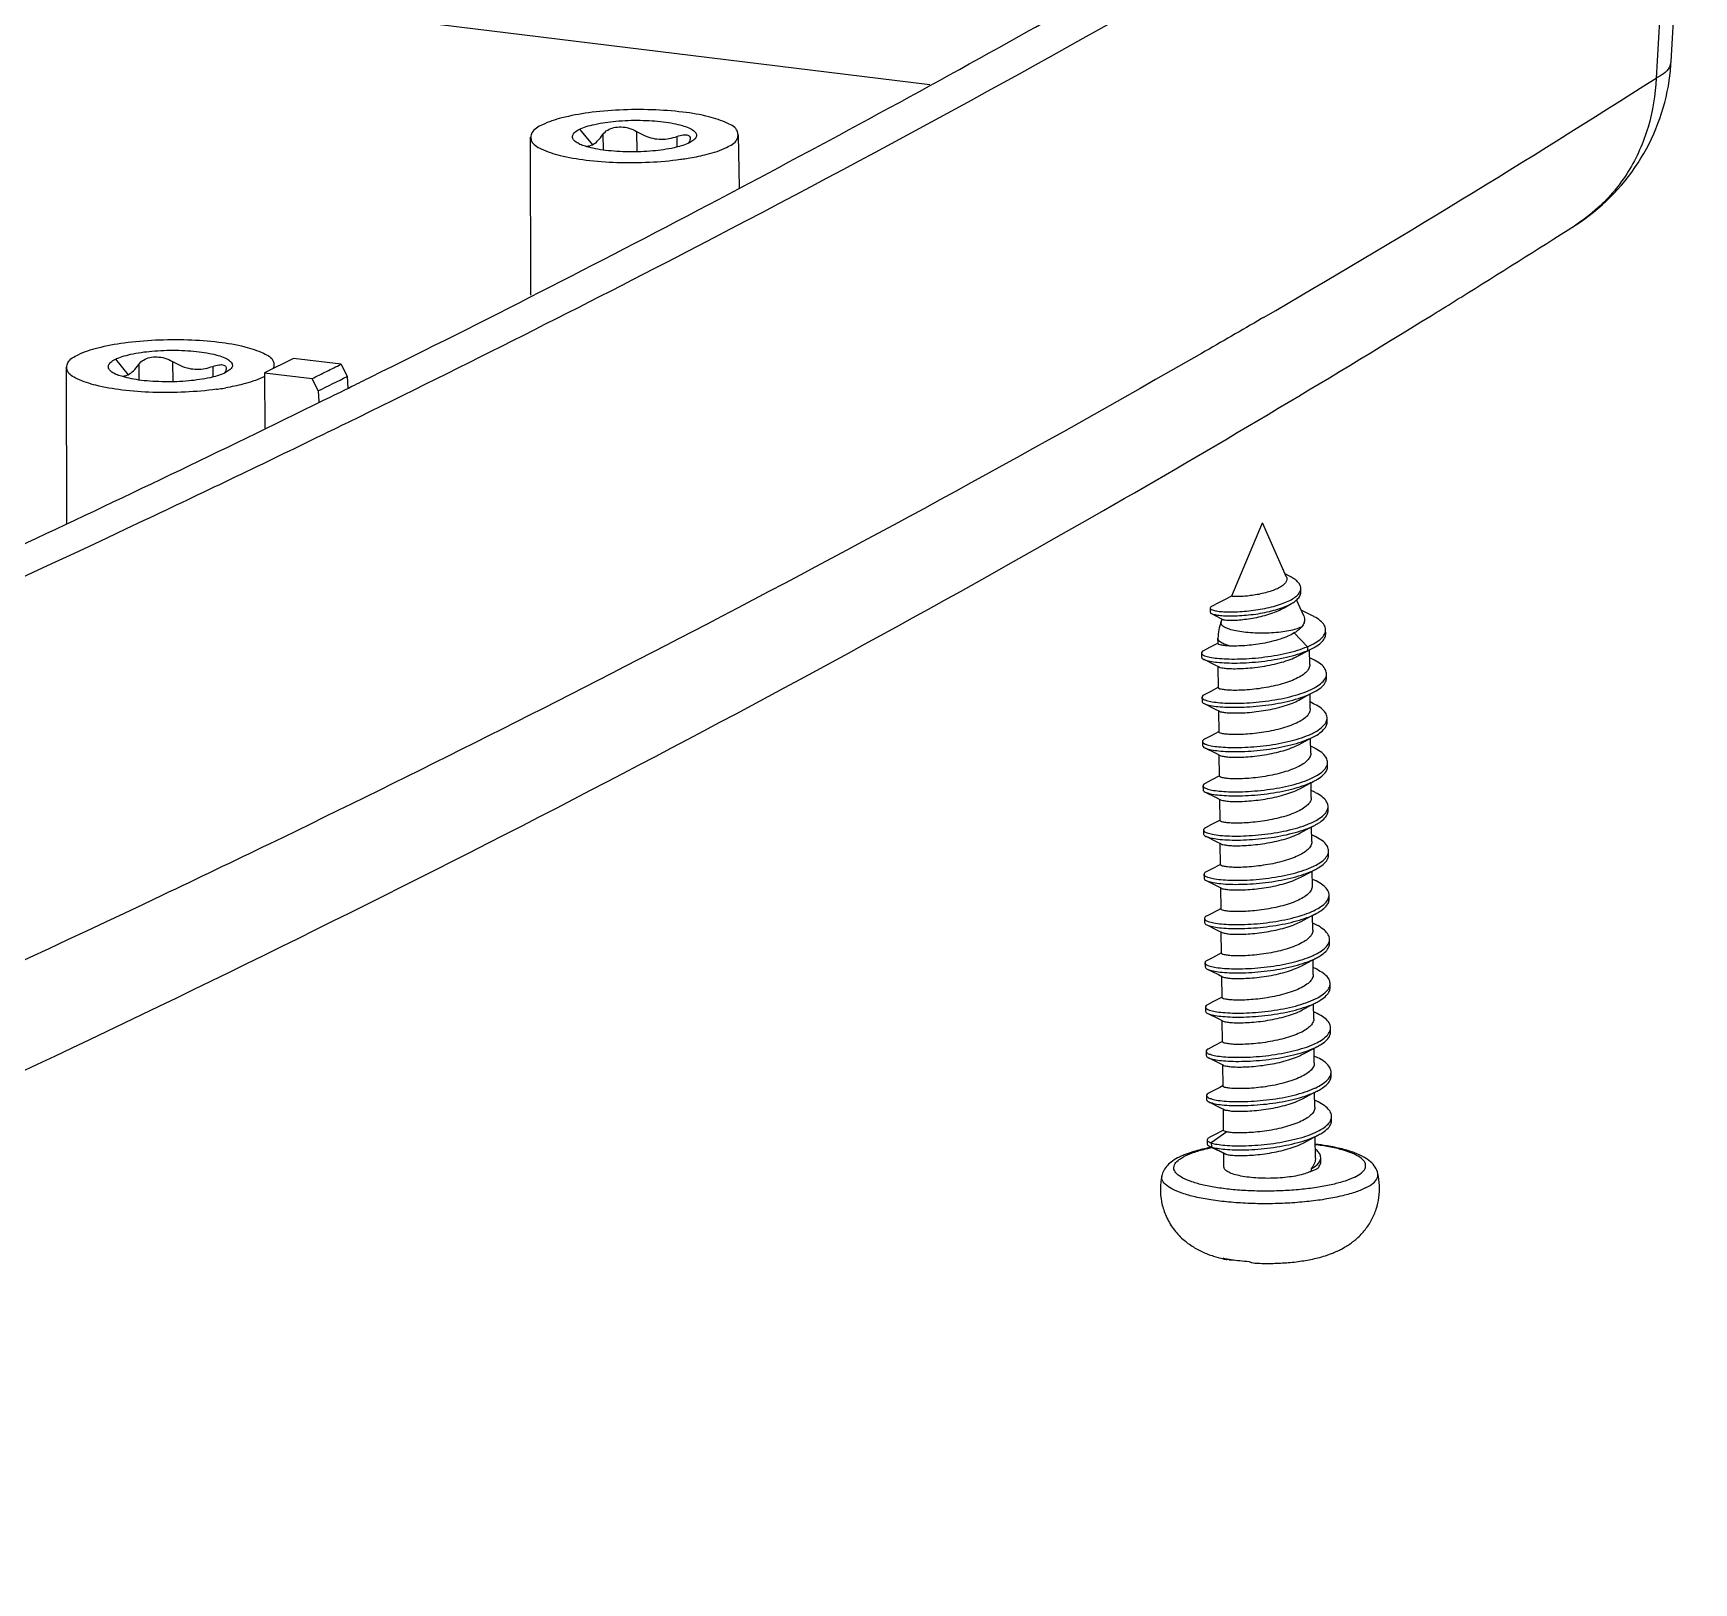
# Model space of a CAD drawing. Header units: millimetres. Extents: x -25 to 741, y -3272 to -3021.
# Drawn here: x 103.65 to 143.57, y -3181.97 to -3144.72 of the extents above; entities that cross this region are included whole.
import ezdxf

# ---------------------------------------------------------------- set-up
doc = ezdxf.new("R2010")
doc.units = ezdxf.units.MM

# ---------------------------------------------------------------- blocks, each defined once
blk = doc.blocks.new('*u3')
at = {"color": 7}
for p, q in [((77.906, 1), (78.451, 10.573)), ((78.086, 10.11), (77.568, 1.019)), ((-0.003, 7.836), (60.085, 0.447)), ((77.568, 1.019), (77.544, 0.602)), ((51.667, -0.627), (51.977, -0.999)), ((52.229, -0.751), (52.235, -1.12)), ((53.039, -0.678), (53.047, -1.169)), ((54.01, -0.797), (54.01, -1.054)), ((55.514, -2.033), (55.488, -0.76)), ((50.498, -4.617), (50.489, -0.817)), ((54.429, -0.874), (54.31, -0.952)), ((68.105, -5.152), (68.06, -5.178)), ((72.136, -5.108), (72.259, -5.032)), ((39.343, -10.098), (39.334, -6.344)), ((40.512, -6.154), (40.822, -6.526)), ((41.075, -6.278), (41.08, -6.647)), ((41.885, -6.205), (41.892, -6.696)), ((42.855, -6.324), (42.855, -6.582)), ((44.795, -6.133), (44.098, -6.479)), ((45.936, -6.273), (44.795, -6.133)), ((45.936, -6.273), (46.086, -6.568)), ((43.275, -6.401), (43.155, -6.479)), ((44.104, -6.561), (44.047, -6.589)), ((44.098, -6.479), (45.239, -6.619)), ((44.098, -6.479), (44.103, -7.807)), ((45.388, -6.913), (45.239, -6.619)), ((46.086, -6.568), (46.102, -6.845)), ((45.388, -6.913), (45.404, -7.181)), ((46.046, -7.697), (46.113, -7.664)), ((67.349, -11.843), (68.082, -10.088)), ((68.66, -11.388), (68.082, -10.088)), ((68.733, -11.367), (68.627, -11.315)), ((69.075, -12.321), (68.903, -11.935)), ((69.006, -11.753), (69.005, -11.656)), ((66.825, -12.136), (66.826, -12.233)), ((69.286, -12.321), (69.015, -12.186)), ((67.084, -12.384), (67.127, -12.407)), ((67.091, -12.462), (67.116, -12.402)), ((68.846, -12.733), (69.163, -13.062)), ((69.603, -12.754), (69.602, -12.657)), ((67.015, -12.986), (67.014, -12.861)), ((69.165, -13.158), (68.887, -13.312)), ((68.942, -13.284), (69.174, -13.161)), ((69.163, -13.062), (69.165, -13.158)), ((69.165, -13.158), (69.297, -13.096)), ((69.174, -13.161), (69.297, -13.096)), ((69.221, -13.493), (69.217, -13.138)), ((66.618, -13.214), (66.619, -13.311)), ((66.671, -13.365), (66.938, -13.498)), ((66.938, -13.498), (67.041, -13.55)), ((67.027, -14.05), (67.021, -13.54)), ((68.887, -13.312), (68.942, -13.284)), ((69.302, -13.368), (69.219, -13.327)), ((69.625, -13.808), (69.624, -13.712)), ((66.63, -14.278), (66.631, -14.374)), ((68.955, -14.347), (69.053, -14.295)), ((69.053, -14.295), (69.311, -14.159)), ((69.233, -14.557), (69.229, -14.202)), ((66.683, -14.429), (66.95, -14.562)), ((66.95, -14.562), (67.053, -14.613)), ((67.039, -15.114), (67.034, -14.604)), ((69.314, -14.432), (69.231, -14.391)), ((69.637, -14.872), (69.636, -14.775)), ((66.642, -15.341), (66.643, -15.438)), ((66.695, -15.492), (66.962, -15.625)), ((69.245, -15.62), (69.241, -15.266)), ((69.326, -15.496), (69.243, -15.455)), ((66.962, -15.625), (67.065, -15.677)), ((67.051, -16.177), (67.046, -15.667)), ((69.649, -15.936), (69.648, -15.839)), ((69.257, -16.684), (69.253, -16.33)), ((66.654, -16.405), (66.655, -16.502)), ((66.708, -16.556), (66.974, -16.689)), ((66.974, -16.689), (67.077, -16.741)), ((67.064, -17.241), (67.058, -16.731)), ((69.339, -16.56), (69.255, -16.518)), ((69.36, -16.571), (69.339, -16.56)), ((69.661, -17), (69.66, -16.903)), ((66.666, -17.469), (66.667, -17.566)), ((69.269, -17.748), (69.265, -17.393)), ((66.72, -17.62), (66.987, -17.753)), ((66.987, -17.753), (67.089, -17.804)), ((67.076, -18.305), (67.07, -17.795)), ((69.351, -17.623), (69.268, -17.582)), ((69.673, -18.063), (69.672, -17.967)), ((66.678, -18.533), (66.679, -18.629)), ((66.732, -18.684), (66.999, -18.817)), ((69.282, -18.812), (69.278, -18.457)), ((69.363, -18.687), (69.28, -18.646)), ((66.999, -18.817), (67.101, -18.868)), ((67.088, -19.368), (67.082, -18.859)), ((69.685, -19.127), (69.684, -19.03)), ((69.294, -19.875), (69.29, -19.521)), ((66.69, -19.596), (66.691, -19.693)), ((66.744, -19.747), (67.011, -19.88)), ((67.011, -19.88), (67.113, -19.932)), ((67.1, -20.432), (67.094, -19.922)), ((69.375, -19.751), (69.292, -19.709)), ((69.697, -20.191), (69.696, -20.094)), ((66.702, -20.66), (66.704, -20.757)), ((69.306, -20.939), (69.302, -20.584)), ((66.756, -20.811), (67.023, -20.944)), ((67.023, -20.944), (67.125, -20.996)), ((67.112, -21.496), (67.106, -20.986)), ((69.387, -20.814), (69.304, -20.773)), ((69.709, -21.254), (69.708, -21.158)), ((66.715, -21.724), (66.716, -21.82)), ((66.768, -21.875), (67.035, -22.008)), ((69.318, -22.003), (69.314, -21.648)), ((69.399, -21.878), (69.316, -21.837)), ((67.035, -22.008), (67.137, -22.059)), ((67.124, -22.56), (67.118, -22.05)), ((69.722, -22.318), (69.72, -22.221)), ((69.33, -23.066), (69.326, -22.712)), ((66.727, -22.787), (66.728, -22.884)), ((66.78, -22.938), (67.047, -23.071)), ((67.047, -23.071), (67.149, -23.123)), ((67.136, -23.623), (67.13, -23.113)), ((69.411, -22.942), (69.328, -22.901)), ((69.734, -23.382), (69.733, -23.285)), ((66.739, -23.851), (66.74, -23.948)), ((67.056, -23.656), (66.79, -23.796)), ((67.136, -23.613), (67.056, -23.656)), ((69.342, -24.13), (69.338, -23.776)), ((66.792, -24.002), (67.059, -24.135)), ((67.059, -24.135), (67.162, -24.187)), ((67.148, -24.689), (67.143, -24.177)), ((69.423, -24.005), (69.34, -23.964)), ((67.223, -24.725), (66.854, -24.989)), ((69.746, -24.446), (69.745, -24.349)), ((66.753, -24.917), (66.755, -25.014)), ((66.806, -25.066), (66.855, -25.086)), ((66.853, -25.09), (67.073, -25.199)), ((66.854, -24.989), (66.855, -25.086)), ((66.855, -25.086), (67.23, -25.268)), ((69.356, -25.355), (69.35, -24.839)), ((67.073, -25.199), (67.175, -25.251)), ((67.158, -25.573), (67.155, -25.24)), ((67.175, -25.251), (67.23, -25.268)), ((69.485, -25.439), (69.484, -25.342)), ((69.252, -25.614), (69.252, -25.67)), ((67.287, -27.801), (67.233, -27.795)), ((69.595, -27.7), (69.694, -27.663)), ((69.839, -27.609), (69.935, -27.564))]:
    blk.add_line(p, q, dxfattribs=at)
for points in [[(67.349, -11.842), (67.234, -11.903), (67.045, -12.003), (66.86, -12.099)], [(66.856, -12.266), (66.963, -12.32), (67.084, -12.384)], [(68.602, -12.128), (68.688, -12.077), (68.781, -12.025)], [(67.015, -12.976), (66.813, -13.083), (66.669, -13.159)], [(67.027, -14.039), (66.825, -14.146), (66.681, -14.222)], [(67.039, -15.103), (66.837, -15.21), (66.693, -15.286)], [(68.967, -15.411), (69.2, -15.287), (69.323, -15.223)], [(67.051, -16.167), (66.85, -16.274), (66.705, -16.35)], [(68.979, -16.475), (69.212, -16.351), (69.335, -16.287)], [(67.063, -17.231), (66.845, -17.346), (66.717, -17.413)], [(68.991, -17.539), (69.225, -17.415), (69.348, -17.35)], [(67.076, -18.294), (66.857, -18.41), (66.729, -18.477)], [(69.003, -18.602), (69.237, -18.479), (69.36, -18.414)], [(67.088, -19.358), (66.869, -19.474), (66.742, -19.541)], [(69.015, -19.666), (69.249, -19.542), (69.372, -19.478)], [(67.1, -20.422), (66.881, -20.537), (66.754, -20.605)], [(69.028, -20.73), (69.261, -20.606), (69.384, -20.541)], [(67.112, -21.485), (66.894, -21.601), (66.766, -21.668)], [(69.04, -21.793), (69.273, -21.67), (69.396, -21.605)], [(67.124, -22.549), (66.906, -22.665), (66.778, -22.732)], [(69.052, -22.857), (69.285, -22.733), (69.408, -22.669)], [(69.064, -23.921), (69.297, -23.797), (69.42, -23.732)], [(67.145, -24.682), (66.934, -24.794), (66.802, -24.863)], [(69.076, -24.985), (69.309, -24.861), (69.432, -24.796)]]:
    blk.add_lwpolyline(points, dxfattribs=at)
for centre, radius, start, end in [((72.921, 1.284), 4.993, 351.5194, 356.7378), ((-69.174, 230.657), 272.858, 300.20615, 302.52778), ((72.915, 1.283), 5, 302.557, 351.536), ((52.036, -0.187), 0.875, 244.3919, 245.8991), ((52.114, -0.012), 1.066, 245.8886, 248.2994), ((53.933, -0.739), 0.42, 327.6855, 330.4885), ((53.113, 5.856), 7.271, 277.7717, 278.2654), ((53.221, 5.122), 6.529, 278.2501, 279.7024), ((-65.148, 217.533), 261.564, 301.84197, 302.55592), ((-68.855, 223.479), 268.571, 301.69677, 301.84441), ((40.881, -5.714), 0.875, 244.3919, 245.8991), ((40.96, -5.539), 1.066, 245.8886, 248.2994), ((42.778, -6.266), 0.42, 327.6855, 330.4885), ((-118.765, 325.255), 370.516, 296.29808, 296.4184), ((41.958, 0.328), 7.271, 277.7717, 278.2654), ((42.067, -0.405), 6.529, 278.2501, 279.7024), ((68.788, -11.645), 0.219, 334.7271, 335.8661), ((68.021, -12.85), 1.007, 157.3364, 180.6506), ((68.779, -12.112), 0.533, 296.3465, 297.6967), ((69.338, -12.641), 0.266, 333.7283, 336.1114), ((69.357, -13.697), 0.269, 334.2284, 336.5998), ((69.372, -14.762), 0.265, 334.8465, 336.6204), ((69.388, -15.828), 0.261, 335.4685, 336.6318), ((69.404, -16.893), 0.257, 336.0942, 336.6327), ((69.482, -22.218), 0.239, 338.4437, 339.2847), ((69.496, -23.283), 0.237, 338.3873, 339.9325), ((67.869, -30.309), 5.313, 100.9029, 101.4679), ((67.817, -29.78), 4.768, 101.2661, 102.1201), ((66.89, -26.958), 1.816, 112.2247, 116.2864), ((68.988, -25.186), 0.551, 296.3233, 298.6788), ((69.022, -25.722), 2.056, 296.3456, 299.2694), ((67.938, -24.341), 3.525, 256.8723, 258.4646), ((67.326, -26.547), 1.255, 268.2166, 272.8756)]:
    blk.add_arc(centre, radius, start, end, dxfattribs=at)
for points, start_tangent, end_tangent in [([(46.199, -6.804), (46.657, -6.578), (54.764, -2.44), (62.475, 1.744), (67.301, 4.503)], (0.896605, 0.442832), (0.863527, 0.504303)), ([(46.113, -7.664), (54.52, -3.427), (66.82, 3.288)], (0.898337, 0.439308), (0.867117, 0.498104)), ([(77.896, 1), (77.859, 0.858), (77.544, 0.602)], (-0.058994, -0.998258), (-0.887358, -0.461082)), ([(77.544, 0.602), (77.352, -0.573), (76.876, -1.638), (76.147, -2.516), (75.605, -2.93)], (-0.038992, -0.99924), (-0.842729, -0.538338)), ([(55.478, -0.76), (55.462, -0.672), (55.23, -0.484), (54.778, -0.326), (54.151, -0.214), (53.41, -0.158), (52.628, -0.164), (51.881, -0.231), (51.243, -0.353), (50.775, -0.518)], (0.005647, 0.999984), (-0.896036, -0.443982)), ([(50.775, -0.518), (50.524, -0.709), (50.499, -0.817)], (-0.896036, -0.443982), (-0.016273, -0.999868)), ([(51.531, -0.887), (51.527, -0.882), (51.505, -0.846), (51.498, -0.809), (51.504, -0.771), (51.524, -0.734), (51.558, -0.698), (51.667, -0.627)], (-0.651113, 0.758981), (0.896036, 0.443982)), ([(51.667, -0.627), (51.829, -0.563), (52.035, -0.508), (52.545, -0.432), (53.124, -0.41), (53.411, -0.421), (53.682, -0.446), (53.926, -0.485), (54.134, -0.535), (54.299, -0.595), (54.413, -0.662), (54.45, -0.697), (54.472, -0.734), (54.48, -0.771), (54.473, -0.808), (54.453, -0.845), (54.429, -0.873)], (0.896036, 0.443982), (-0.717557, -0.6965)), ([(51.977, -0.999), (52.102, -0.906), (52.229, -0.751)], (0.896035, 0.443984), (0.575765, 0.817616)), ([(52.229, -0.751), (52.345, -0.645), (52.494, -0.586), (52.667, -0.57), (52.856, -0.599), (53.039, -0.678)], (0.575765, 0.817616), (0.859904, -0.510455)), ([(53.039, -0.678), (53.234, -0.778), (53.432, -0.843), (53.63, -0.866), (53.825, -0.848), (54.01, -0.797)], (0.859904, -0.510455), (0.943601, 0.331085)), ([(54.01, -0.797), (54.162, -0.76), (54.271, -0.767), (54.325, -0.811), (54.331, -0.844)], (0.943601, 0.331085), (-0.009584, -0.999954)), ([(55.202, -1.062), (55.453, -0.871), (55.478, -0.76)], (0.896036, 0.443982), (0.005647, 0.999984)), ([(50.499, -0.817), (50.515, -0.908), (50.748, -1.096), (51.2, -1.253), (51.827, -1.366), (52.567, -1.421), (53.35, -1.416), (54.096, -1.348)], (-0.016273, -0.999868), (0.990809, 0.135271)), ([(51.55, -0.906), (51.531, -0.887)], (-0.737331, 0.675532), (-0.651113, 0.758981)), ([(51.658, -0.976), (51.564, -0.918), (51.55, -0.906)], (-0.90151, 0.432757), (-0.737331, 0.675532)), ([(53.994, -1.059), (53.943, -1.071), (53.432, -1.148), (52.854, -1.169), (52.566, -1.158), (52.295, -1.134), (52.051, -1.095), (51.843, -1.045), (51.72, -1.003)], (-0.971856, -0.235576), (-0.928973, 0.370147)), ([(51.847, -1.03), (51.977, -0.999)], (0.999999, -0.001615), (0.896035, 0.443984)), ([(54.31, -0.952), (54.149, -1.016), (53.994, -1.059)], (-0.896036, -0.443982), (-0.971856, -0.235576)), ([(54.323, -0.89), (54.298, -0.946)], (-0.296363, -0.955075), (-0.49163, -0.870804)), ([(54.322, -1.314), (54.735, -1.227), (55.202, -1.062)], (0.985644, 0.168838), (0.896036, 0.443982)), ([(54.331, -0.844), (54.323, -0.89)], (-0.009584, -0.999954), (-0.296363, -0.955075)), ([(9.911, -35.562), (24.399, -29.541), (38.64, -23.1), (51.935, -16.514), (64.263, -9.789), (72.136, -5.108)], (0.92875, 0.370708), (0.851121, 0.524969)), ([(68.06, -5.178), (66.62, -6.012), (54.718, -12.528), (44.211, -17.806)], (-0.86404, -0.503423), (-0.900186, -0.435506)), ([(39.62, -6.045), (40.088, -5.88), (40.726, -5.758), (41.473, -5.691), (42.255, -5.685), (42.996, -5.741), (43.623, -5.853), (44.075, -6.011), (44.308, -6.199), (44.323, -6.287)], (0.896036, 0.443982), (-0.005647, -0.999984)), ([(40.512, -6.154), (40.674, -6.091), (40.88, -6.035), (41.39, -5.959), (41.969, -5.938), (42.257, -5.948), (42.528, -5.973), (42.771, -6.012), (42.979, -6.062), (43.144, -6.122), (43.259, -6.189), (43.295, -6.224), (43.317, -6.261), (43.325, -6.298), (43.319, -6.335), (43.298, -6.373), (43.274, -6.4)], (0.896036, 0.443982), (-0.717557, -0.6965)), ([(42.942, -6.876), (42.195, -6.943), (41.413, -6.949), (40.672, -6.893), (40.045, -6.78), (39.593, -6.623), (39.36, -6.435), (39.345, -6.344)], (-0.990809, -0.135271), (0.016273, 0.999868)), ([(39.345, -6.344), (39.37, -6.236), (39.62, -6.045)], (0.016273, 0.999868), (0.896036, 0.443982)), ([(40.376, -6.414), (40.373, -6.409), (40.351, -6.373), (40.343, -6.336), (40.349, -6.298), (40.369, -6.261), (40.403, -6.225), (40.512, -6.154)], (-0.651113, 0.758981), (0.896036, 0.443982)), ([(40.822, -6.526), (40.947, -6.433), (41.075, -6.278)], (0.896035, 0.443983), (0.575765, 0.817616)), ([(41.075, -6.278), (41.19, -6.172), (41.339, -6.113), (41.513, -6.097), (41.701, -6.126), (41.885, -6.205)], (0.575765, 0.817616), (0.859904, -0.510455)), ([(41.885, -6.205), (42.08, -6.305), (42.278, -6.371), (42.476, -6.394), (42.67, -6.375), (42.855, -6.324)], (0.859904, -0.510455), (0.943601, 0.331085)), ([(42.855, -6.324), (43.007, -6.287), (43.117, -6.294), (43.17, -6.338), (43.176, -6.371)], (0.943601, 0.331085), (-0.009584, -0.999954)), ([(43.176, -6.371), (43.168, -6.417)], (-0.009584, -0.999954), (-0.296363, -0.955075)), ([(44.323, -6.287), (44.307, -6.377)], (-0.005647, -0.999984), (-0.349347, -0.936993)), ([(45.239, -6.619), (45.588, -6.446), (45.936, -6.273)], (0.896471, 0.443102), (0.895598, 0.444865)), ([(40.395, -6.433), (40.376, -6.414)], (-0.737331, 0.675532), (-0.651113, 0.758981)), ([(40.503, -6.503), (40.409, -6.445), (40.395, -6.433)], (-0.90151, 0.432757), (-0.737331, 0.675532)), ([(42.839, -6.587), (42.788, -6.598), (42.278, -6.675), (41.699, -6.696), (41.411, -6.685), (41.14, -6.661), (40.897, -6.622), (40.689, -6.572), (40.565, -6.53)], (-0.971856, -0.235576), (-0.928973, 0.370147)), ([(40.692, -6.557), (40.822, -6.526)], (0.999999, -0.001615), (0.896035, 0.443983)), ([(43.155, -6.479), (42.994, -6.543), (42.839, -6.587)], (-0.896036, -0.443982), (-0.971856, -0.235576)), ([(43.168, -6.417), (43.143, -6.473)], (-0.296363, -0.955075), (-0.49163, -0.870804)), ([(44.047, -6.589), (43.58, -6.754), (43.167, -6.841)], (-0.896036, -0.443982), (-0.985644, -0.168838)), ([(26.615, -15.874), (29.275, -14.707), (38.159, -10.668), (45.502, -7.148)], (0.916932, 0.399043), (0.897463, 0.44109)), ([(45.502, -7.148), (46.199, -6.804)], (0.897463, 0.44109), (0.896605, 0.442832)), ([(45.347, -8.038), (46.046, -7.697)], (0.899253, 0.437429), (0.898417, 0.439143)), ([(21.336, -18.861), (26.899, -16.493), (41.206, -10.024), (45.347, -8.038)], (0.922336, 0.386389), (0.899253, 0.437429)), ([(68.625, -11.543), (68.55, -11.607), (68.441, -11.668), (68.308, -11.721), (68.159, -11.766), (67.997, -11.804), (67.836, -11.831), (67.688, -11.848), (67.557, -11.857), (67.452, -11.859), (67.383, -11.855), (67.351, -11.847), (67.352, -11.845)], (-0.662062, -0.749449), (0.546904, 0.837196)), ([(68.66, -11.388), (68.669, -11.417), (68.664, -11.48), (68.625, -11.543)], (0.40839, -0.912808), (-0.662062, -0.749449)), ([(69.005, -11.656), (69.005, -11.654), (68.985, -11.575), (68.929, -11.5), (68.844, -11.43), (68.733, -11.367)], (-0.009771, 0.999952), (-0.8974, 0.441217)), ([(66.828, -12.136), (66.831, -12.151), (66.881, -12.18), (66.978, -12.203), (67.115, -12.219), (67.287, -12.226), (67.484, -12.222), (67.699, -12.207), (67.921, -12.18), (68.142, -12.142), (68.351, -12.093), (68.541, -12.034), (68.705, -11.967), (68.836, -11.893), (68.931, -11.815), (68.986, -11.738)], (0.004088, -0.999992), (0.4269, 0.904299)), ([(68.781, -12.025), (68.872, -11.965), (68.956, -11.885), (68.999, -11.803), (69.006, -11.753)], (0.86999, 0.493069), (-0.007669, 0.999971)), ([(68.988, -11.734), (69.005, -11.656)], (0.40884, 0.912606), (-0.009771, 0.999952)), ([(66.859, -12.097), (66.831, -12.12), (66.828, -12.136)], (-0.923444, -0.383732), (0.004088, -0.999992)), ([(66.829, -12.233), (66.836, -12.252), (66.855, -12.268)], (0.120591, -0.992702), (0.886935, -0.461895)), ([(66.855, -12.268), (66.894, -12.28), (66.999, -12.303), (67.145, -12.318), (67.325, -12.322), (67.53, -12.316), (67.75, -12.298), (67.977, -12.269), (68.198, -12.227), (68.406, -12.174), (68.593, -12.112), (68.75, -12.042), (68.781, -12.025)], (0.886935, -0.461895), (0.86999, 0.493069)), ([(67.126, -12.407), (67.148, -12.414), (67.221, -12.424), (67.334, -12.427), (67.482, -12.421), (67.654, -12.404), (67.844, -12.377), (68.044, -12.336), (68.24, -12.282), (68.417, -12.219), (68.574, -12.144), (68.602, -12.128)], (0.903233, -0.429151), (0.859128, 0.511761)), ([(69.075, -12.321), (69.093, -12.388), (69.083, -12.486), (69.027, -12.584)], (0.405192, -0.914232), (-0.62306, -0.782174)), ([(69.602, -12.657), (69.602, -12.65), (69.567, -12.542), (69.474, -12.438), (69.327, -12.342), (69.286, -12.321)], (-0.006626, 0.999978), (-0.896868, 0.442299)), ([(69.016, -12.59), (68.887, -12.64), (68.72, -12.681), (68.522, -12.713), (68.303, -12.732), (68.074, -12.739), (67.848, -12.733), (67.634, -12.714), (67.444, -12.684), (67.288, -12.643), (67.172, -12.593), (67.104, -12.539), (67.086, -12.481), (67.091, -12.462)], (-0.896036, -0.443982), (0.38999, 0.920819)), ([(68.846, -12.733), (68.69, -12.811), (68.506, -12.88), (68.302, -12.938), (68.085, -12.984), (67.869, -13.017), (67.66, -13.038), (67.469, -13.047), (67.303, -13.046)], (-0.859284, -0.511499), (-0.999226, 0.039341)), ([(69.027, -12.584), (68.979, -12.635), (68.919, -12.685), (68.846, -12.733)], (-0.62306, -0.782174), (-0.859284, -0.511499)), ([(69.163, -13.062), (69.353, -12.968), (69.493, -12.866), (69.577, -12.759)], (0.922244, 0.386608), (0.44257, 0.896734)), ([(69.297, -13.096), (69.354, -13.064), (69.494, -12.963), (69.578, -12.856), (69.603, -12.754)], (0.8854, 0.46483), (-0.006626, 0.999978)), ([(69.582, -12.749), (69.602, -12.657)], (0.404894, 0.914364), (-0.006626, 0.999978)), ([(66.621, -13.214), (66.628, -13.238), (66.694, -13.279), (66.818, -13.314), (66.995, -13.34), (67.218, -13.356), (67.477, -13.358), (67.763, -13.347), (68.063, -13.319), (68.365, -13.277), (68.657, -13.219), (68.927, -13.147), (69.163, -13.062)], (0.063908, -0.997956), (0.922244, 0.386608)), ([(66.669, -13.158), (66.623, -13.196), (66.621, -13.214)], (-0.917593, -0.397521), (0.063908, -0.997956)), ([(67.303, -13.046), (67.164, -13), (67.068, -12.947), (67.02, -12.889), (67.015, -12.861)], (-0.96614, 0.25802), (-0.006644, 0.999978)), ([(67.303, -13.046), (67.161, -13.036), (67.065, -13.018), (67.019, -12.995), (67.019, -12.987)], (-0.999226, 0.039341), (0.145632, 0.989339)), ([(68.928, -13.243), (69.165, -13.158)], (0.955253, 0.295789), (0.922244, 0.386608)), ([(66.622, -13.311), (66.629, -13.335), (66.671, -13.367)], (0.063908, -0.997956), (0.927691, -0.373348)), ([(66.671, -13.367), (66.695, -13.375), (66.819, -13.41), (66.996, -13.437), (67.219, -13.452), (67.479, -13.455), (67.764, -13.443), (68.064, -13.416), (68.366, -13.373), (68.658, -13.316), (68.928, -13.243)], (0.927691, -0.373348), (0.955253, 0.295789)), ([(67.04, -13.55), (67.105, -13.569), (67.219, -13.584), (67.379, -13.591), (67.572, -13.588), (67.788, -13.574), (68.019, -13.547), (68.257, -13.506), (68.487, -13.453), (68.701, -13.388), (68.887, -13.312)], (0.791784, -0.610801), (0.902536, 0.430614)), ([(69.221, -13.493), (69.22, -13.515), (69.183, -13.613), (69.096, -13.708)], (0.020224, -0.999795), (-0.769573, -0.638559)), ([(69.624, -13.712), (69.623, -13.702), (69.586, -13.592), (69.489, -13.485), (69.337, -13.386), (69.302, -13.368)], (-0.005575, 0.999984), (-0.895785, 0.444487)), ([(69.096, -13.708), (68.969, -13.793), (68.804, -13.871), (68.611, -13.94), (68.4, -13.997), (68.172, -14.044), (67.938, -14.079), (67.715, -14.101), (67.515, -14.111), (67.337, -14.111), (67.193, -14.102), (67.093, -14.085), (67.038, -14.065), (67.03, -14.049)], (-0.769573, -0.638559), (-0.216515, 0.976279)), ([(69.254, -14.09), (69.373, -14.027), (69.514, -13.923), (69.599, -13.814)], (0.903772, 0.428015), (0.434735, 0.900558)), ([(69.311, -14.159), (69.374, -14.124), (69.516, -14.02), (69.6, -13.911), (69.625, -13.808)], (0.88549, 0.464658), (-0.005575, 0.999984)), ([(69.604, -13.804), (69.624, -13.712)], (0.397094, 0.917778), (-0.005575, 0.999984)), ([(66.633, -14.278), (66.641, -14.303), (66.708, -14.343), (66.833, -14.378), (67.012, -14.404), (67.236, -14.419), (67.496, -14.422), (67.782, -14.41), (68.082, -14.382), (68.384, -14.339), (68.676, -14.281), (68.945, -14.208), (69.181, -14.123), (69.254, -14.09)], (0.079799, -0.996811), (0.903772, 0.428015)), ([(66.681, -14.222), (66.635, -14.26), (66.633, -14.278)], (-0.915606, -0.402077), (0.079799, -0.996811)), ([(66.683, -14.431), (66.709, -14.44), (66.835, -14.475), (67.013, -14.501), (67.237, -14.516), (67.497, -14.519), (67.783, -14.506), (68.083, -14.479), (68.386, -14.436), (68.677, -14.378), (68.946, -14.305), (69.182, -14.22), (69.311, -14.159)], (0.926169, -0.377108), (0.88549, 0.464658)), ([(67.051, -14.615), (67.099, -14.629), (67.199, -14.645), (67.339, -14.654), (67.513, -14.654), (67.714, -14.645), (67.936, -14.623), (68.167, -14.589), (68.392, -14.544), (68.607, -14.486), (68.806, -14.417), (68.955, -14.347)], (0.792217, -0.610239), (0.881675, 0.471858)), ([(66.634, -14.374), (66.642, -14.4), (66.683, -14.431)], (0.079799, -0.996811), (0.926169, -0.377108)), ([(69.233, -14.557), (69.231, -14.584), (69.193, -14.68), (69.108, -14.771)], (0.019461, -0.999811), (-0.769573, -0.638559)), ([(69.636, -14.775), (69.635, -14.764), (69.597, -14.653), (69.499, -14.547), (69.345, -14.448), (69.314, -14.432)], (-0.004387, 0.99999), (-0.895799, 0.44446)), ([(66.645, -15.341), (66.654, -15.368), (66.723, -15.408), (66.849, -15.442), (67.029, -15.468), (67.253, -15.483), (67.514, -15.485), (67.801, -15.473), (68.102, -15.445), (68.404, -15.402), (68.695, -15.343), (68.963, -15.27), (69.198, -15.185), (69.266, -15.154)], (0.094736, -0.995502), (0.903751, 0.428059)), ([(69.108, -14.771), (68.981, -14.857), (68.814, -14.936), (68.617, -15.006), (68.402, -15.063), (68.176, -15.109), (67.947, -15.143), (67.725, -15.165), (67.523, -15.175), (67.348, -15.175), (67.207, -15.165), (67.106, -15.15), (67.05, -15.129), (67.042, -15.113)], (-0.769573, -0.638559), (-0.215929, 0.976409)), ([(69.266, -15.154), (69.389, -15.089), (69.529, -14.984), (69.612, -14.875)], (0.903751, 0.428059), (0.425022, 0.905183)), ([(69.323, -15.223), (69.39, -15.185), (69.53, -15.081), (69.613, -14.972), (69.637, -14.872)], (0.885514, 0.464614), (-0.004387, 0.99999)), ([(69.616, -14.868), (69.636, -14.775)], (0.396796, 0.917907), (-0.004387, 0.99999)), ([(66.693, -15.286), (66.646, -15.325), (66.645, -15.341)], (-0.913158, -0.407606), (0.094736, -0.995502)), ([(66.646, -15.438), (66.655, -15.465), (66.695, -15.495)], (0.094736, -0.995502), (0.924173, -0.381975)), ([(66.695, -15.495), (66.724, -15.505), (66.85, -15.539), (67.03, -15.565), (67.255, -15.58), (67.516, -15.582), (67.802, -15.57), (68.103, -15.542), (68.405, -15.499), (68.696, -15.44), (68.964, -15.367), (69.199, -15.281), (69.323, -15.223)], (0.924173, -0.381975), (0.885514, 0.464614)), ([(67.063, -15.679), (67.111, -15.693), (67.212, -15.709), (67.356, -15.718), (67.535, -15.718), (67.736, -15.708), (67.959, -15.685), (68.192, -15.65), (68.421, -15.604), (68.632, -15.546), (68.824, -15.478), (68.967, -15.411)], (0.794829, -0.606833), (0.881666, 0.471874)), ([(69.648, -15.839), (69.647, -15.825), (69.607, -15.714), (69.508, -15.608), (69.352, -15.509), (69.326, -15.496)], (-0.003406, 0.999994), (-0.895818, 0.44442)), ([(69.12, -15.835), (68.994, -15.92), (68.832, -15.997), (68.641, -16.066), (68.429, -16.123), (68.202, -16.17), (67.972, -16.205), (67.753, -16.227), (67.551, -16.238), (67.371, -16.239), (67.225, -16.23), (67.122, -16.214), (67.064, -16.194), (67.054, -16.177)], (-0.769573, -0.638559), (-0.250221, 0.968189)), ([(69.245, -15.62), (69.243, -15.652), (69.204, -15.745), (69.12, -15.835)], (0.017636, -0.999844), (-0.769573, -0.638559)), ([(69.279, -16.218), (69.405, -16.15), (69.544, -16.046), (69.626, -15.936)], (0.903727, 0.42811), (0.415186, 0.909737)), ([(69.335, -16.287), (69.406, -16.247), (69.545, -16.142), (69.627, -16.033), (69.649, -15.936)], (0.88554, 0.464563), (-0.003406, 0.999994)), ([(69.628, -15.931), (69.648, -15.839)], (0.39663, 0.917979), (-0.003406, 0.999994)), ([(66.705, -16.35), (66.658, -16.39), (66.657, -16.405)], (-0.910266, -0.414024), (0.108487, -0.994098)), ([(66.657, -16.405), (66.667, -16.433), (66.737, -16.473), (66.865, -16.507), (67.045, -16.533), (67.271, -16.547), (67.533, -16.549), (67.82, -16.536), (68.121, -16.508), (68.423, -16.464), (68.713, -16.405), (68.981, -16.332), (69.215, -16.246), (69.279, -16.218)], (0.108487, -0.994098), (0.903727, 0.42811)), ([(66.707, -16.559), (66.738, -16.569), (66.866, -16.604), (67.047, -16.629), (67.272, -16.644), (67.534, -16.646), (67.821, -16.633), (68.122, -16.605), (68.424, -16.561), (68.715, -16.502), (68.982, -16.429), (69.216, -16.343), (69.335, -16.287)], (0.921722, -0.387852), (0.88554, 0.464563)), ([(66.658, -16.502), (66.668, -16.529), (66.707, -16.559)], (0.108487, -0.994098), (0.921722, -0.387852)), ([(67.076, -16.742), (67.129, -16.758), (67.231, -16.773), (67.376, -16.782), (67.555, -16.781), (67.757, -16.771), (67.977, -16.748), (68.204, -16.714), (68.43, -16.668), (68.644, -16.61), (68.838, -16.541), (68.979, -16.475)], (0.783025, -0.62199), (0.881665, 0.471876)), ([(69.257, -16.684), (69.251, -16.735), (69.21, -16.818), (69.132, -16.899)], (0.008673, -0.999962), (-0.769573, -0.638559)), ([(69.66, -16.903), (69.659, -16.886), (69.618, -16.775), (69.517, -16.669), (69.36, -16.571)], (-0.002643, 0.999997), (-0.888125, 0.459603)), ([(69.132, -16.899), (69.005, -16.984), (68.838, -17.064), (68.642, -17.133), (68.429, -17.19), (68.2, -17.236), (67.966, -17.271), (67.744, -17.292), (67.545, -17.302), (67.37, -17.302), (67.228, -17.293), (67.128, -17.276), (67.074, -17.256), (67.066, -17.24)], (-0.769573, -0.638559), (-0.205488, 0.97866)), ([(69.291, -17.281), (69.421, -17.211), (69.559, -17.107), (69.639, -16.997)], (0.903699, 0.428169), (0.405234, 0.914213)), ([(69.348, -17.35), (69.422, -17.308), (69.56, -17.204), (69.64, -17.094), (69.661, -17)], (0.885568, 0.464509), (-0.002643, 0.999997)), ([(69.64, -16.995), (69.66, -16.903)], (0.396622, 0.917982), (-0.002643, 0.999997)), ([(66.717, -17.413), (66.669, -17.454), (66.669, -17.469)], (-0.906944, -0.421252), (0.120816, -0.992675)), ([(66.669, -17.469), (66.68, -17.497), (66.751, -17.537), (66.881, -17.571), (67.062, -17.597), (67.289, -17.611), (67.552, -17.613), (67.839, -17.599), (68.14, -17.571), (68.442, -17.527), (68.732, -17.468), (68.999, -17.394), (69.232, -17.308), (69.291, -17.281)], (0.120816, -0.992675), (0.903699, 0.428169)), ([(66.719, -17.622), (66.753, -17.634), (66.882, -17.668), (67.063, -17.693), (67.29, -17.708), (67.553, -17.709), (67.84, -17.696), (68.141, -17.668), (68.443, -17.624), (68.733, -17.564), (69, -17.491), (69.233, -17.405), (69.348, -17.35)], (0.918849, -0.394609), (0.885568, 0.464509)), ([(67.087, -17.806), (67.134, -17.82), (67.234, -17.836), (67.375, -17.845), (67.548, -17.846), (67.747, -17.836), (67.97, -17.814), (68.202, -17.78), (68.43, -17.734), (68.645, -17.677), (68.843, -17.608), (68.991, -17.539)], (0.79722, -0.603689), (0.881672, 0.471864)), ([(44.211, -17.806), (41.631, -19.043), (27.033, -25.669), (19.292, -28.952)], (-0.900186, -0.435506), (-0.923661, -0.38321)), ([(66.67, -17.565), (66.681, -17.594), (66.719, -17.622)], (0.120816, -0.992675), (0.918849, -0.394609)), ([(69.269, -17.748), (69.268, -17.776), (69.229, -17.871), (69.144, -17.962)], (0.019244, -0.999815), (-0.769573, -0.638559)), ([(69.672, -17.967), (69.671, -17.947), (69.628, -17.837), (69.526, -17.731), (69.368, -17.632), (69.351, -17.623)], (-0.002076, 0.999998), (-0.895879, 0.444298)), ([(66.681, -18.532), (66.693, -18.562), (66.766, -18.602), (66.896, -18.636), (67.079, -18.661), (67.307, -18.675), (67.57, -18.676), (67.858, -18.663), (68.159, -18.634), (68.461, -18.589), (68.751, -18.53), (69.017, -18.456), (69.249, -18.369), (69.303, -18.345)], (0.131487, -0.991318), (0.903667, 0.428235)), ([(69.144, -17.962), (69.018, -18.047), (68.853, -18.126), (68.657, -18.195), (68.442, -18.253), (68.216, -18.299), (67.988, -18.333), (67.767, -18.355), (67.564, -18.366), (67.387, -18.366), (67.246, -18.357), (67.144, -18.341), (67.087, -18.321), (67.079, -18.304)], (-0.769573, -0.638559), (-0.230748, 0.973013)), ([(69.303, -18.345), (69.437, -18.273), (69.573, -18.168), (69.652, -18.058)], (0.903667, 0.428235), (0.395153, 0.918615)), ([(69.36, -18.414), (69.438, -18.369), (69.574, -18.265), (69.653, -18.155), (69.673, -18.063)], (0.885599, 0.464451), (-0.002076, 0.999998)), ([(69.652, -18.058), (69.672, -17.967)], (0.395153, 0.918615), (-0.002076, 0.999998)), ([(66.729, -18.477), (66.681, -18.519), (66.681, -18.532)], (-0.903223, -0.429172), (0.131487, -0.991318)), ([(66.682, -18.629), (66.694, -18.659), (66.731, -18.686)], (0.131487, -0.991318), (0.915602, -0.402086)), ([(66.731, -18.686), (66.767, -18.698), (66.898, -18.732), (67.08, -18.758), (67.308, -18.772), (67.571, -18.773), (67.859, -18.759), (68.16, -18.731), (68.462, -18.686), (68.752, -18.626), (69.018, -18.553), (69.25, -18.466), (69.36, -18.414)], (0.915602, -0.402086), (0.885599, 0.464451)), ([(67.1, -18.87), (67.15, -18.884), (67.252, -18.9), (67.398, -18.909), (67.578, -18.909), (67.779, -18.898), (68, -18.876), (68.231, -18.841), (68.459, -18.794), (68.671, -18.737), (68.861, -18.668), (69.003, -18.602)], (0.787969, -0.615715), (0.881667, 0.471872)), ([(69.684, -19.03), (69.683, -19.008), (69.638, -18.898), (69.535, -18.792), (69.376, -18.694), (69.363, -18.687)], (-0.001727, 0.999999), (-0.895918, 0.444219)), ([(69.156, -19.026), (69.03, -19.111), (68.867, -19.189), (68.676, -19.257), (68.464, -19.315), (68.237, -19.361), (68.006, -19.396), (67.785, -19.419), (67.584, -19.429), (67.404, -19.43), (67.259, -19.421), (67.156, -19.405), (67.1, -19.384), (67.09, -19.368)], (-0.769573, -0.638559), (-0.238214, 0.971213)), ([(69.281, -18.812), (69.279, -18.843), (69.241, -18.936), (69.156, -19.026)], (0.017241, -0.999851), (-0.769573, -0.638559)), ([(69.315, -19.408), (69.453, -19.334), (69.588, -19.229), (69.666, -19.119)], (0.903631, 0.428311), (0.384961, 0.922933)), ([(69.372, -19.478), (69.454, -19.431), (69.589, -19.326), (69.667, -19.216), (69.685, -19.127)], (0.885631, 0.46439), (-0.001727, 0.999999)), ([(69.666, -19.119), (69.684, -19.03)], (0.384961, 0.922933), (-0.001727, 0.999999)), ([(66.742, -19.541), (66.74, -19.541), (66.693, -19.584), (66.693, -19.596)], (-0.899199, -0.43754), (0.140256, -0.990115)), ([(66.693, -19.596), (66.706, -19.627), (66.78, -19.666), (66.912, -19.7), (67.096, -19.725), (67.325, -19.739), (67.589, -19.74), (67.877, -19.726), (68.178, -19.697), (68.48, -19.652), (68.769, -19.592), (69.035, -19.518), (69.266, -19.431), (69.315, -19.408)], (0.140256, -0.990115), (0.903631, 0.428311)), ([(66.743, -19.75), (66.782, -19.763), (66.913, -19.797), (67.097, -19.822), (67.326, -19.836), (67.59, -19.836), (67.878, -19.823), (68.179, -19.793), (68.481, -19.749), (68.77, -19.688), (69.036, -19.614), (69.267, -19.528), (69.372, -19.478)], (0.912042, -0.410097), (0.885631, 0.46439)), ([(66.694, -19.693), (66.707, -19.723), (66.743, -19.75)], (0.140256, -0.990115), (0.912042, -0.410097)), ([(67.112, -19.933), (67.164, -19.948), (67.265, -19.964), (67.408, -19.973), (67.585, -19.973), (67.787, -19.962), (68.008, -19.94), (68.235, -19.906), (68.461, -19.86), (68.676, -19.802), (68.872, -19.733), (69.015, -19.666)], (0.783556, -0.621321), (0.881658, 0.471888)), ([(69.293, -19.875), (69.292, -19.904), (69.253, -19.999), (69.169, -20.09)], (0.018926, -0.999821), (-0.769573, -0.638559)), ([(69.696, -20.094), (69.694, -20.069), (69.649, -19.959), (69.544, -19.853), (69.384, -19.755), (69.375, -19.751)], (-0.001585, 0.999999), (-0.895964, 0.444126)), ([(69.169, -20.09), (69.041, -20.176), (68.872, -20.256), (68.674, -20.325), (68.459, -20.382), (68.233, -20.428), (68.001, -20.462), (67.779, -20.484), (67.579, -20.493), (67.406, -20.493), (67.265, -20.484), (67.165, -20.468), (67.11, -20.447), (67.103, -20.432)], (-0.769573, -0.638559), (-0.203371, 0.979102)), ([(69.328, -20.472), (69.469, -20.395), (69.602, -20.29), (69.679, -20.181)], (0.903591, 0.428397), (0.374655, 0.927164)), ([(69.384, -20.541), (69.47, -20.492), (69.604, -20.387), (69.68, -20.277), (69.697, -20.191)], (0.885663, 0.464328), (-0.001585, 0.999999)), ([(69.679, -20.181), (69.696, -20.094)], (0.374655, 0.927164), (-0.001585, 0.999999)), ([(66.704, -20.66), (66.719, -20.691), (66.795, -20.731), (66.928, -20.765), (67.113, -20.789), (67.343, -20.803), (67.607, -20.803), (67.896, -20.789), (68.198, -20.76), (68.499, -20.714), (68.788, -20.654), (69.053, -20.579), (69.283, -20.493), (69.328, -20.472)], (0.146877, -0.989155), (0.903591, 0.428397)), ([(66.754, -20.605), (66.751, -20.606), (66.704, -20.649), (66.704, -20.66)], (-0.895188, -0.445689), (0.146877, -0.989155)), ([(66.755, -20.814), (66.796, -20.828), (66.929, -20.861), (67.114, -20.886), (67.344, -20.9), (67.609, -20.9), (67.897, -20.886), (68.199, -20.856), (68.5, -20.811), (68.789, -20.751), (69.054, -20.676), (69.284, -20.589), (69.384, -20.541)], (0.908247, -0.418434), (0.885663, 0.464328)), ([(67.124, -20.998), (67.17, -21.011), (67.27, -21.027), (67.41, -21.036), (67.583, -21.037), (67.782, -21.027), (68.005, -21.006), (68.238, -20.972), (68.468, -20.925), (68.682, -20.868), (68.879, -20.798), (69.028, -20.73)], (0.799349, -0.600867), (0.88167, 0.471867)), ([(66.706, -20.756), (66.721, -20.788), (66.755, -20.814)], (0.146877, -0.989155), (0.908247, -0.418434)), ([(69.181, -21.154), (69.055, -21.238), (68.892, -21.316), (68.697, -21.385), (68.483, -21.443), (68.257, -21.49), (68.029, -21.524), (67.808, -21.546), (67.606, -21.557), (67.427, -21.557), (67.284, -21.548), (67.182, -21.533), (67.124, -21.512), (67.115, -21.495)], (-0.769573, -0.638559), (-0.245774, 0.969327)), ([(69.306, -20.939), (69.304, -20.965), (69.266, -21.061), (69.181, -21.154)], (0.019869, -0.999803), (-0.769573, -0.638559)), ([(69.708, -21.158), (69.706, -21.13), (69.659, -21.02), (69.553, -20.915), (69.392, -20.817), (69.387, -20.814)], (-0.001642, 0.999999), (-0.896017, 0.444019)), ([(66.716, -21.723), (66.733, -21.756), (66.81, -21.796), (66.944, -21.829), (67.13, -21.853), (67.361, -21.867), (67.626, -21.867), (67.915, -21.852), (68.217, -21.822), (68.518, -21.777), (68.807, -21.716), (69.071, -21.641), (69.3, -21.554), (69.34, -21.536)], (0.151098, -0.988519), (0.903544, 0.428495)), ([(69.34, -21.536), (69.485, -21.457), (69.617, -21.352), (69.692, -21.242)], (0.903544, 0.428495), (0.366706, 0.930337)), ([(69.396, -21.605), (69.486, -21.553), (69.618, -21.448), (69.693, -21.338), (69.709, -21.254)], (0.885697, 0.464264), (-0.001642, 0.999999)), ([(69.692, -21.242), (69.708, -21.158)], (0.366706, 0.930337), (-0.001642, 0.999999)), ([(66.766, -21.668), (66.761, -21.671), (66.716, -21.713), (66.716, -21.723)], (-0.891259, -0.453494), (0.151098, -0.988519)), ([(66.717, -21.82), (66.734, -21.853), (66.767, -21.877)], (0.151098, -0.988519), (0.904308, -0.42688)), ([(66.767, -21.877), (66.811, -21.892), (66.945, -21.926), (67.131, -21.95), (67.362, -21.963), (67.627, -21.964), (67.916, -21.949), (68.218, -21.919), (68.519, -21.873), (68.808, -21.813), (69.072, -21.738), (69.301, -21.651), (69.396, -21.605)], (0.904308, -0.42688), (0.885697, 0.464264)), ([(67.136, -22.061), (67.188, -22.076), (67.292, -22.092), (67.439, -22.1), (67.619, -22.1), (67.821, -22.089), (68.04, -22.067), (68.269, -22.032), (68.496, -21.985), (68.708, -21.927), (68.899, -21.859), (69.04, -21.793)], (0.783725, -0.621108), (0.881668, 0.471871)), ([(69.72, -22.221), (69.718, -22.191), (69.669, -22.081), (69.562, -21.976), (69.399, -21.878)], (-0.00189, 0.999998), (-0.896078, 0.443897)), ([(69.193, -22.217), (69.066, -22.302), (68.902, -22.381), (68.709, -22.449), (68.498, -22.506), (68.27, -22.553), (68.037, -22.588), (67.814, -22.61), (67.613, -22.621), (67.435, -22.621), (67.291, -22.611), (67.19, -22.595), (67.135, -22.575), (67.127, -22.559)], (-0.769573, -0.638559), (-0.219335, 0.97565)), ([(69.318, -22.003), (69.315, -22.035), (69.277, -22.127), (69.193, -22.217)], (0.017137, -0.999853), (-0.769573, -0.638559)), ([(69.352, -22.599), (69.5, -22.518), (69.632, -22.413), (69.704, -22.306)], (0.903492, 0.428605), (0.367401, 0.930063)), ([(69.408, -22.669), (69.502, -22.615), (69.633, -22.509), (69.706, -22.4), (69.721, -22.318)], (0.88573, 0.464201), (-0.00189, 0.999998)), ([(69.705, -22.303), (69.72, -22.221)], (0.353709, 0.935355), (-0.00189, 0.999998)), ([(66.728, -22.787), (66.746, -22.821), (66.824, -22.86), (66.96, -22.893), (67.147, -22.918), (67.379, -22.931), (67.645, -22.93), (67.934, -22.916), (68.236, -22.885), (68.537, -22.839), (68.825, -22.778), (69.089, -22.703), (69.317, -22.616), (69.352, -22.599)], (0.15266, -0.988279), (0.903492, 0.428605)), ([(66.778, -22.732), (66.771, -22.736), (66.728, -22.778), (66.728, -22.787)], (-0.887457, -0.460891), (0.15266, -0.988279)), ([(66.779, -22.941), (66.825, -22.957), (66.961, -22.99), (67.148, -23.014), (67.38, -23.027), (67.646, -23.027), (67.936, -23.012), (68.237, -22.982), (68.538, -22.936), (68.826, -22.875), (69.09, -22.8), (69.318, -22.712), (69.408, -22.669)], (0.900328, -0.435213), (0.88573, 0.464201)), ([(66.729, -22.884), (66.747, -22.917), (66.779, -22.941)], (0.15266, -0.988279), (0.900328, -0.435213)), ([(67.148, -23.125), (67.198, -23.139), (67.299, -23.155), (67.439, -23.164), (67.615, -23.164), (67.816, -23.154), (68.038, -23.132), (68.267, -23.098), (68.492, -23.053), (68.707, -22.995), (68.904, -22.926), (69.052, -22.857)], (0.787144, -0.616769), (0.881665, 0.471876)), ([(69.33, -23.066), (69.328, -23.094), (69.29, -23.19), (69.205, -23.281)], (0.019493, -0.99981), (-0.769573, -0.638559)), ([(69.732, -23.285), (69.729, -23.252), (69.68, -23.142), (69.571, -23.037), (69.411, -22.942)], (-0.002319, 0.999997), (-0.896137, 0.443777)), ([(69.205, -23.281), (69.078, -23.366), (68.91, -23.446), (68.712, -23.516), (68.497, -23.573), (68.272, -23.619), (68.042, -23.653), (67.82, -23.674), (67.619, -23.684), (67.444, -23.684), (67.303, -23.675), (67.203, -23.659), (67.147, -23.639), (67.139, -23.623)], (-0.769573, -0.638559), (-0.212774, 0.977102)), ([(69.365, -23.663), (69.516, -23.579), (69.646, -23.474), (69.716, -23.37)], (0.903433, 0.428728), (0.368279, 0.929715)), ([(69.42, -23.733), (69.517, -23.676), (69.647, -23.571), (69.719, -23.461), (69.733, -23.382)], (0.885763, 0.464138), (-0.002319, 0.999997)), ([(69.718, -23.364), (69.732, -23.285)], (0.343076, 0.939308), (-0.002319, 0.999997)), ([(66.74, -23.851), (66.759, -23.885), (66.839, -23.925), (66.976, -23.958), (67.164, -23.982), (67.397, -23.995), (67.663, -23.994), (67.953, -23.979), (68.255, -23.948), (68.556, -23.902), (68.844, -23.84), (69.107, -23.765), (69.334, -23.677), (69.365, -23.663)], (0.15131, -0.988486), (0.903433, 0.428728)), ([(66.79, -23.796), (66.782, -23.8), (66.74, -23.843), (66.74, -23.851)], (-0.883827, -0.467813), (0.15131, -0.988486)), ([(66.791, -24.005), (66.84, -24.021), (66.977, -24.054), (67.165, -24.079), (67.398, -24.091), (67.664, -24.091), (67.955, -24.075), (68.256, -24.045), (68.557, -23.998), (68.845, -23.937), (69.108, -23.862), (69.335, -23.774), (69.42, -23.733)], (0.896411, -0.443223), (0.885763, 0.464138)), ([(67.16, -24.189), (67.207, -24.202), (67.307, -24.218), (67.45, -24.228), (67.626, -24.228), (67.826, -24.218), (68.049, -24.196), (68.282, -24.161), (68.511, -24.115), (68.723, -24.057), (68.918, -23.989), (69.064, -23.921)], (0.797741, -0.603), (0.881668, 0.471869)), ([(66.741, -23.948), (66.76, -23.982), (66.791, -24.005)], (0.15131, -0.988486), (0.896411, -0.443223)), ([(69.217, -24.345), (69.092, -24.429), (68.93, -24.506), (68.74, -24.574), (68.53, -24.632), (68.304, -24.679), (68.076, -24.714), (67.857, -24.736), (67.655, -24.747), (67.475, -24.748), (67.328, -24.74), (67.223, -24.725)], (-0.769573, -0.638559), (-0.97702, 0.213147)), ([(69.342, -24.13), (69.34, -24.161), (69.301, -24.255), (69.217, -24.345)], (0.017766, -0.999842), (-0.769573, -0.638559)), ([(69.744, -24.349), (69.741, -24.313), (69.69, -24.204), (69.58, -24.099), (69.423, -24.005)], (-0.002913, 0.999996), (-0.896186, 0.443678)), ([(66.854, -24.989), (66.992, -25.022), (67.181, -25.046), (67.415, -25.058), (67.682, -25.057), (67.973, -25.042), (68.274, -25.011), (68.575, -24.964), (68.862, -24.902), (69.125, -24.827), (69.351, -24.739), (69.532, -24.641), (69.661, -24.535), (69.728, -24.434)], (0.949403, -0.314061), (0.369325, 0.9293)), ([(67.223, -24.725), (67.171, -24.709), (67.149, -24.691), (67.149, -24.689)], (-0.97702, 0.213147), (0.214143, 0.976802)), ([(69.432, -24.796), (69.533, -24.737), (69.662, -24.632), (69.732, -24.522), (69.745, -24.446)], (0.885795, 0.464076), (-0.002913, 0.999996)), ([(69.728, -24.434), (69.731, -24.425), (69.744, -24.349)], (0.369325, 0.9293), (-0.002913, 0.999996)), ([(66.812, -25.103), (66.732, -25.12), (66.389, -25.211), (66.203, -25.278)], (-0.98003, -0.198852), (-0.925232, -0.379401)), ([(66.816, -25.118), (66.741, -25.134), (66.448, -25.216), (66.216, -25.309)], (-0.977692, -0.210042), (-0.896036, -0.443982)), ([(66.802, -24.862), (66.771, -24.884), (66.754, -24.917)], (-0.892403, -0.45124), (-0.062146, -0.998067)), ([(66.754, -24.917), (66.754, -24.92), (66.781, -24.956), (66.854, -24.989)], (-0.062146, -0.998067), (0.949403, -0.314061)), ([(66.755, -25.014), (66.755, -25.019), (66.783, -25.054), (66.806, -25.067)], (-0.076663, -0.997057), (0.892246, -0.45155)), ([(66.855, -25.086), (66.993, -25.119), (67.182, -25.143), (67.416, -25.155), (67.683, -25.154), (67.974, -25.139), (68.275, -25.107), (68.576, -25.061), (68.864, -24.999), (69.126, -24.923), (69.352, -24.835), (69.432, -24.796)], (0.949403, -0.314061), (0.885795, 0.464076)), ([(67.23, -25.268), (67.335, -25.283), (67.482, -25.292), (67.662, -25.291), (67.864, -25.28), (68.082, -25.257), (68.31, -25.222), (68.535, -25.176), (68.746, -25.118), (68.938, -25.049), (69.076, -24.985)], (0.97702, -0.213147), (0.881663, 0.471879)), ([(70.856, -25.722), (70.793, -25.573), (70.679, -25.441), (70.518, -25.329), (70.298, -25.228), (69.997, -25.135), (69.637, -25.06), (69.353, -25.019)], (-0.230588, 0.973052), (-0.992854, 0.119338)), ([(70.301, -25.812), (70.463, -25.71), (70.55, -25.603), (70.559, -25.494), (70.49, -25.388), (70.345, -25.288), (70.128, -25.197), (69.848, -25.118), (69.514, -25.055), (69.353, -25.032)], (0.896036, 0.443982), (-0.992083, 0.125586)), ([(69.483, -25.342), (69.477, -25.298), (69.433, -25.214), (69.354, -25.137)], (-0.012604, 0.999921), (-0.791674, 0.610944)), ([(66.086, -25.33), (65.923, -25.426), (65.8, -25.531), (65.713, -25.651), (65.665, -25.781)], (-0.896036, -0.443982), (-0.20838, -0.978048)), ([(70.301, -25.812), (70.069, -25.905), (69.775, -25.986), (69.43, -26.054), (69.045, -26.104), (68.634, -26.136), (68.209, -26.148), (67.786, -26.14), (67.379, -26.113), (67.002, -26.066), (66.668, -26.003), (66.388, -25.924), (66.172, -25.833), (66.027, -25.733), (65.957, -25.626), (65.967, -25.518), (66.054, -25.411), (66.11, -25.369)], (-0.896036, -0.443982), (0.833011, 0.553257)), ([(66.11, -25.369), (66.216, -25.309)], (0.833011, 0.553257), (0.896036, 0.443982)), ([(69.356, -25.355), (69.356, -25.37), (69.327, -25.491), (69.252, -25.614)], (0.015269, -0.999883), (-0.616104, -0.787665)), ([(69.252, -25.614), (69.364, -25.542), (69.441, -25.464)], (0.882217, 0.470842), (0.584552, 0.811356)), ([(69.402, -25.607), (69.462, -25.528), (69.485, -25.446), (69.485, -25.439)], (0.717019, 0.697053), (-0.015308, 0.999883)), ([(69.441, -25.464), (69.463, -25.429)], (0.584552, 0.811356), (0.45045, 0.892802)), ([(69.463, -25.429), (69.48, -25.382), (69.483, -25.342)], (0.45045, 0.892802), (-0.012604, 0.999921)), ([(65.665, -25.781), (65.63, -26.09), (65.659, -26.408), (65.751, -26.713), (65.916, -27.014), (66.14, -27.275), (66.392, -27.471), (66.639, -27.607), (66.905, -27.71), (67.138, -27.774)], (-0.20838, -0.978048), (0.973774, -0.227517)), ([(70.563, -26.072), (70.302, -26.177), (69.971, -26.269), (69.582, -26.345), (69.148, -26.401), (68.684, -26.437), (68.205, -26.451), (67.729, -26.442), (67.27, -26.411), (66.845, -26.359), (66.469, -26.287), (66.153, -26.199), (65.909, -26.096), (65.746, -25.983), (65.668, -25.863), (65.666, -25.781)], (-0.896036, -0.443982), (0.189689, 0.981844)), ([(69.232, -25.68), (69.101, -25.731), (68.931, -25.775), (68.73, -25.808), (68.507, -25.83), (68.273, -25.84), (68.038, -25.837), (67.813, -25.821), (67.609, -25.793), (67.435, -25.755), (67.298, -25.707), (67.206, -25.653), (67.162, -25.594), (67.159, -25.573)], (-0.896036, -0.443982), (0.016207, 0.999869)), ([(69.252, -25.67), (69.297, -25.655), (69.337, -25.639), (69.372, -25.623), (69.402, -25.607)], (0.956402, 0.292053), (0.855028, 0.518583)), ([(70.027, -27.515), (70.143, -27.445), (70.351, -27.286), (70.549, -27.078), (70.706, -26.84), (70.819, -26.578), (70.884, -26.299), (70.897, -26.01), (70.856, -25.722)], (0.87222, 0.489114), (-0.230588, 0.973052)), ([(70.563, -26.072), (70.746, -25.957), (70.844, -25.837), (70.856, -25.722)], (0.896036, 0.443982), (-0.200665, 0.97966)), ([(67.141, -27.761), (67.333, -27.793), (67.541, -27.819), (67.761, -27.837)], (0.981686, -0.190506), (0.997883, -0.065036)), ([(67.233, -27.795), (67.21, -27.789), (67.141, -27.761)], (-0.979892, 0.199529), (-0.879693, 0.475542)), ([(67.761, -27.837), (67.83, -27.866), (67.899, -27.877)], (0.879693, -0.475542), (0.998464, -0.055397)), ([(67.899, -27.877), (67.974, -27.881), (68.338, -27.884), (68.703, -27.866), (69.079, -27.82), (69.417, -27.751), (69.595, -27.7)], (0.998497, -0.054813), (0.952686, 0.303957)), ([(69.694, -27.663), (69.798, -27.626), (69.839, -27.609)], (0.950439, 0.310912), (0.916175, 0.400778))]:
    blk.add_spline(points, degree=3, dxfattribs=dict(at, start_tangent=start_tangent, end_tangent=end_tangent))
blk = doc.blocks.new('u5')
blk.add_blockref('*u3', (-89.832, 125.636))

msp = doc.modelspace()

# ---------------------------------------------------------------- block references
msp.add_blockref('u5', (154.947, -3272.04))

doc.saveas('drawing.dxf')
